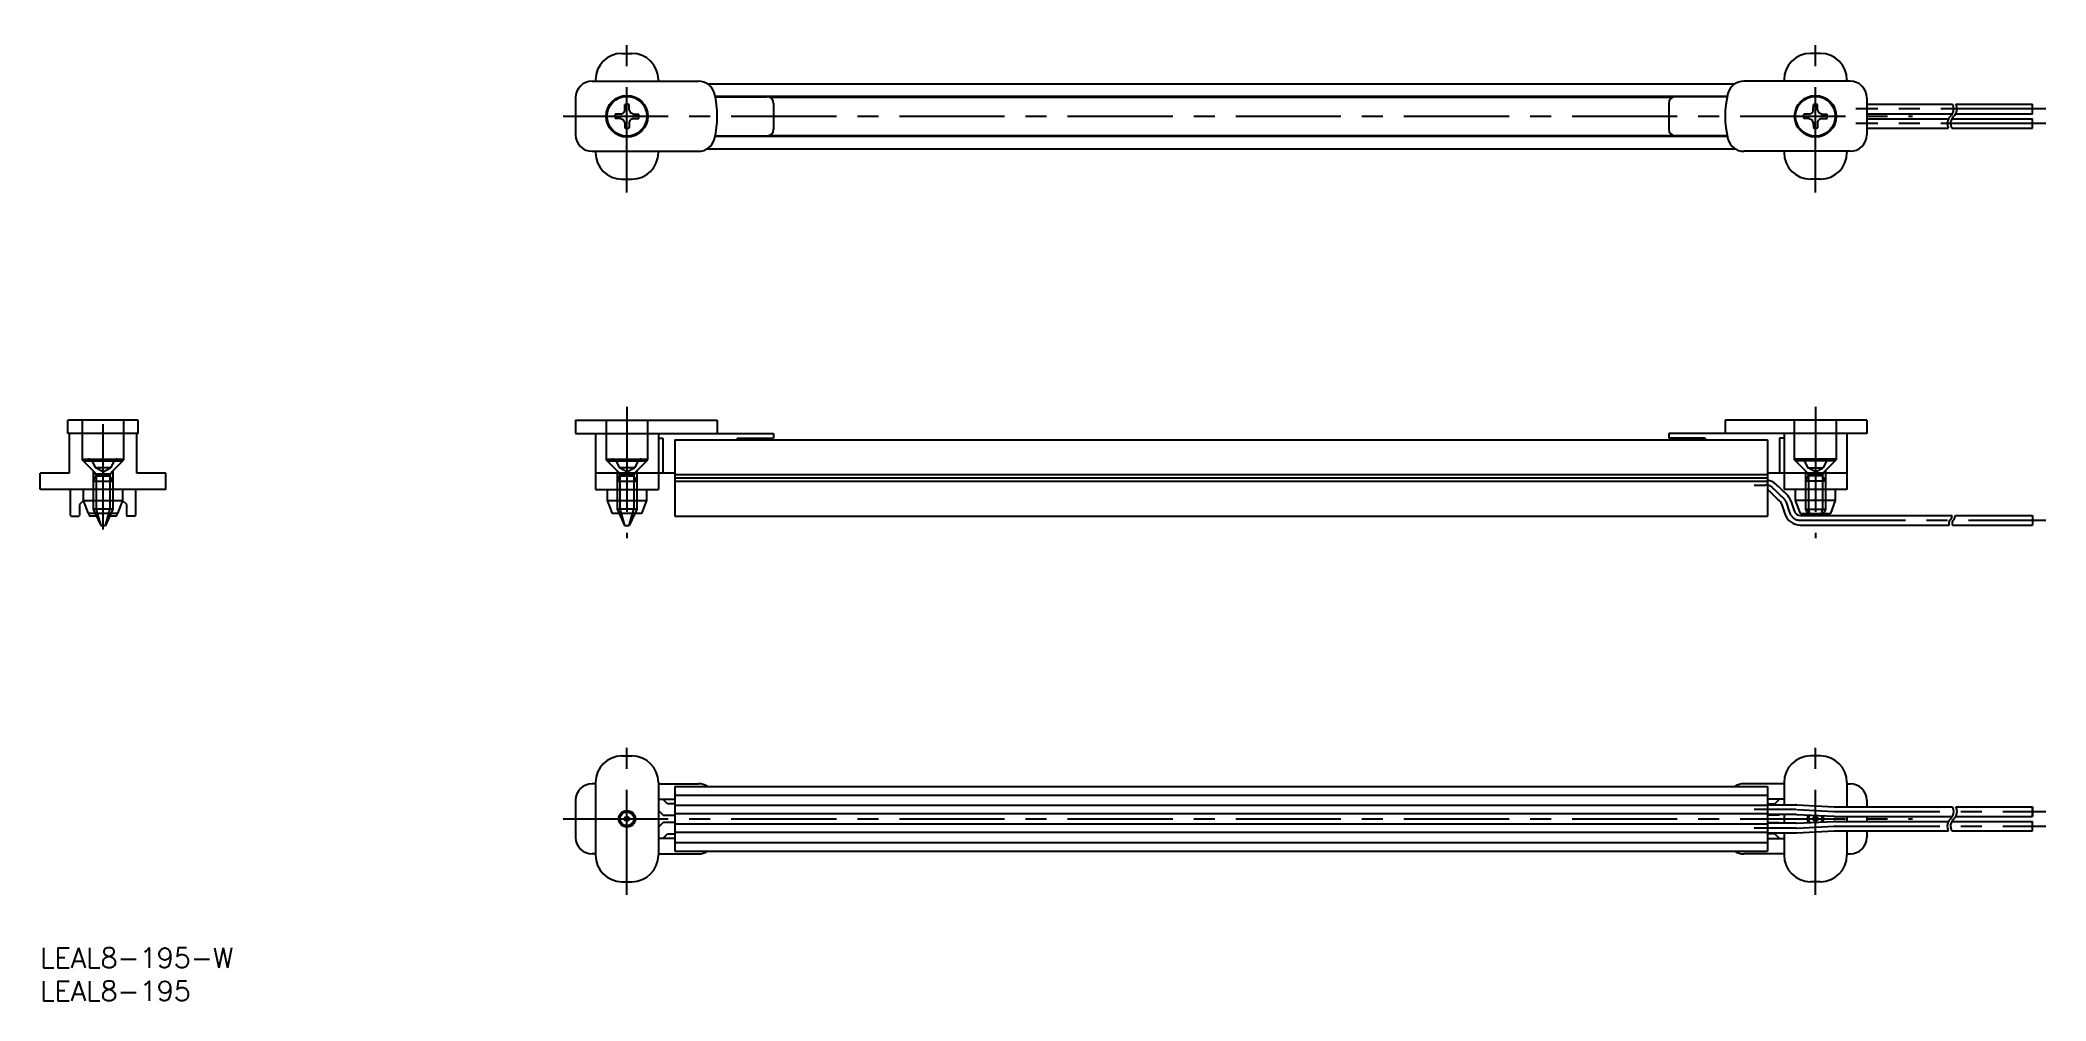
# Model space of a CAD drawing. Extents: x 0 to 303, y -8 to 137.
import ezdxf

# ---------------------------------------------------------------- set-up
doc = ezdxf.new("R2010")
doc.units = 0
doc.header["$LTSCALE"] = 0.5
doc.linetypes.add('CENTER', pattern=[50.8, 31.75, -6.35, 6.35, -6.35])
doc.linetypes.add('DASHED', pattern=[19.05, 12.7, -6.35])
for name, color, linetype in [('MSM_CENTER', 1, 'CENTER'), ('MSM_CONTINUOUS', 7, 'CONTINUOUS'), ('MSM_DASHED', 4, 'DASHED'), ('MSM_NARROW', 5, 'CONTINUOUS'), ('MSM_PART_NUMBER', 7, 'CONTINUOUS')]:
    doc.layers.add(name, color=color, linetype=linetype)
doc.styles.get("Standard").update_dxf_attribs({"font": 'txt.shx', "height": 3, "bigfont": 'bigfont.shx'})

# ---------------------------------------------------------------- blocks, each defined once
blk = doc.blocks.new('*U7')
at = {"layer": 'MSM_PART_NUMBER'}
blk.add_text('LEAL8-195-W', height=3, dxfattribs=at).set_placement((0, -3))
blk = doc.blocks.new('*U8')
at = {"layer": 'MSM_PART_NUMBER'}
blk.add_text('LEAL8-195', height=3, dxfattribs=at).set_placement((0, -8))

msp = doc.modelspace()

# ---------------------------------------------------------------- linework, layer by layer
at = {"layer": 'MSM_CENTER'}
for p, q in [((88.63, 114.13), (88.63, 137.13)), ((268.13, 114.13), (268.13, 137.13)), ((78.98, 125.63), (282.78, 125.63)), ((302.93, 126.73), (274.21, 126.73)), ((302.93, 124.53), (274.21, 124.53)), ((9.5, 63.23), (9.5, 81.73)), ((88.63, 81.73), (88.63, 61.91)), ((268.13, 81.73), (268.13, 61.91)), ((258.88, 69.92), (260.65, 69.92)), ((263.71, 67.32), (264.22, 65.79)), ((265.85, 64.61), (302.93, 64.61)), ((88.63, 8), (88.63, 31)), ((268.13, 8), (268.13, 31)), ((78.98, 19.5), (282.78, 19.5)), ((265.22, 20.9), (258.88, 20.9)), ((265.31, 20.9), (270.95, 20.6)), ((265.31, 18.1), (270.95, 18.4)), ((271.03, 20.6), (302.93, 20.6)), ((271.03, 18.4), (302.93, 18.4)), ((265.22, 18.1), (258.88, 18.1))]:
    msp.add_line(p, q, dxfattribs=at)
for centre, radius, start, end in [((260.65, 68.45), 1.48, 46.7972, 90), ((188.77, -8.09), 106.47, 45.5425, 46.7972), ((262.31, 66.85), 1.48, 18.2817, 45.5425), ((265.85, 66.33), 1.73, 198.2817, 270), ((271.03, 22.2), 1.6, 267, 270), ((271.03, 16.8), 1.6, 90, 93), ((265.22, 19.7), 1.6, 270, 273)]:
    msp.add_arc(centre, radius, start, end, dxfattribs=at)
at = {"layer": 'MSM_CONTINUOUS'}
for p, q in [((87.88, 135.13), (89.38, 135.13)), ((268.88, 135.13), (267.38, 135.13)), ((83.38, 130.93), (99.42, 130.93)), ((83.88, 131.13), (83.88, 130.93)), ((93.38, 131.13), (93.38, 130.93)), ((100.78, 130.53), (255.97, 130.53)), ((273.38, 130.93), (257.33, 130.93)), ((263.38, 131.13), (263.38, 130.93)), ((272.88, 131.13), (272.88, 130.93)), ((80.88, 128.43), (80.88, 122.83)), ((88.3, 126.56), (88.31, 127.4)), ((88.96, 126.56), (88.94, 127.4)), ((254.81, 128.63), (101.94, 128.63)), ((101.96, 128.58), (109.78, 128.58)), ((110.09, 128.53), (246.66, 128.53)), ((110.78, 127.58), (110.78, 123.68)), ((245.98, 127.58), (245.98, 123.68)), ((254.8, 128.58), (246.98, 128.58)), ((267.8, 126.56), (267.81, 127.4)), ((268.46, 126.56), (268.44, 127.4)), ((275.88, 128.43), (275.88, 122.83)), ((275.88, 127.46), (288.82, 127.46)), ((289.32, 127.46), (300.93, 127.46)), ((300.93, 126.01), (300.93, 127.46)), ((87.7, 125.96), (86.85, 125.95)), ((87.7, 125.3), (86.85, 125.31)), ((87.7, 125.96), (88.11, 126.15)), ((87.7, 125.3), (88.11, 125.11)), ((88.3, 126.56), (88.11, 126.15)), ((88.3, 124.71), (88.11, 125.11)), ((88.3, 124.71), (88.31, 123.86)), ((88.96, 124.71), (88.94, 123.86)), ((88.96, 126.56), (89.15, 126.15)), ((88.96, 124.71), (89.15, 125.11)), ((89.55, 125.96), (89.15, 126.15)), ((89.55, 125.3), (89.15, 125.11)), ((89.55, 125.96), (90.4, 125.95)), ((89.55, 125.3), (90.4, 125.31)), ((267.2, 125.96), (266.35, 125.95)), ((267.2, 125.3), (266.35, 125.31)), ((267.2, 125.96), (267.61, 126.15)), ((267.2, 125.3), (267.61, 125.11)), ((267.8, 126.56), (267.61, 126.15)), ((267.8, 124.71), (267.61, 125.11)), ((267.8, 124.71), (267.81, 123.86)), ((268.46, 124.71), (268.44, 123.86)), ((268.46, 126.56), (268.65, 126.15)), ((268.46, 124.71), (268.65, 125.11)), ((269.05, 125.96), (268.65, 126.15)), ((269.05, 125.3), (268.65, 125.11)), ((269.05, 125.96), (269.9, 125.95)), ((269.05, 125.3), (269.9, 125.31)), ((275.88, 126.01), (288.82, 126.01)), ((275.88, 125.26), (288.22, 125.26)), ((288.72, 125.26), (300.93, 125.26)), ((289.32, 126.01), (300.93, 126.01)), ((300.93, 123.81), (300.93, 125.26)), ((101.94, 122.63), (254.81, 122.63)), ((101.96, 122.68), (109.78, 122.68)), ((110.09, 122.73), (246.66, 122.73)), ((254.8, 122.68), (246.98, 122.68)), ((275.88, 123.81), (288.22, 123.81)), ((288.72, 123.81), (300.93, 123.81)), ((83.38, 120.33), (99.42, 120.33)), ((83.88, 120.33), (83.88, 120.13)), ((93.38, 120.33), (93.38, 120.13)), ((100.78, 120.73), (255.97, 120.73)), ((273.38, 120.33), (257.33, 120.33)), ((263.38, 120.33), (263.38, 120.13)), ((272.88, 120.33), (272.88, 120.13)), ((87.88, 116.13), (89.38, 116.13)), ((268.88, 116.13), (267.38, 116.13)), ((14.8, 79.73), (4.2, 79.73)), ((4.2, 77.73), (4.2, 79.73)), ((14.8, 77.73), (14.8, 79.73)), ((80.88, 79.73), (102.28, 79.73)), ((80.88, 79.73), (80.88, 77.73)), ((102.28, 79.73), (102.28, 77.73)), ((254.48, 79.73), (254.48, 77.73)), ((275.88, 79.73), (254.48, 79.73)), ((275.88, 79.73), (275.88, 77.73)), ((14.8, 77.73), (4.2, 77.73)), ((4.37, 77.73), (4.37, 71.73)), ((14.63, 71.73), (14.63, 77.73)), ((80.88, 77.73), (110.78, 77.73)), ((83.88, 77.73), (83.88, 69.23)), ((93.38, 77.73), (93.38, 69.23)), ((93.38, 76.98), (94.07, 76.98)), ((94.07, 76.98), (94.07, 71.73)), ((95.88, 76.73), (95.88, 65.23)), ((95.88, 76.73), (260.88, 76.73)), ((105.28, 76.98), (110.78, 76.98)), ((105.28, 76.98), (105.28, 76.73)), ((110.78, 77.73), (110.78, 76.98)), ((275.88, 77.73), (245.98, 77.73)), ((245.98, 77.73), (245.98, 76.98)), ((251.48, 76.98), (245.98, 76.98)), ((251.48, 76.98), (251.48, 76.73)), ((260.88, 76.73), (260.88, 65.23)), ((262.69, 76.98), (262.69, 71.73)), ((263.38, 76.98), (262.69, 76.98)), ((263.38, 77.73), (263.38, 69.23)), ((272.88, 77.73), (272.88, 69.23)), ((0, 69.23), (0, 71.73)), ((4.37, 71.73), (0, 71.73)), ((19, 71.73), (14.63, 71.73)), ((19, 69.23), (19, 71.73)), ((95.88, 71.73), (83.88, 71.73)), ((95.88, 71.5), (260.88, 71.5)), ((260.88, 70.98), (95.88, 70.98)), ((260.88, 70.46), (95.88, 70.46)), ((272.88, 71.73), (260.88, 71.73)), ((19, 69.23), (0, 69.23)), ((4.6, 65.33), (4.6, 69.23)), ((6.52, 67.56), (5.93, 66.96)), ((5.93, 66.96), (5.93, 65.33)), ((6.5, 69.23), (6.5, 67.61)), ((6.5, 67.61), (7.25, 65.63)), ((6.5, 67.61), (12.5, 67.61)), ((11.75, 65.63), (12.5, 67.61)), ((13.08, 66.96), (12.48, 67.56)), ((12.5, 67.61), (12.5, 69.23)), ((13.08, 65.33), (13.08, 66.96)), ((14.4, 69.23), (14.4, 65.33)), ((83.88, 69.23), (93.38, 69.23)), ((85.63, 69.23), (85.63, 67.61)), ((85.63, 67.61), (86.38, 65.63)), ((85.63, 67.61), (91.63, 67.61)), ((90.88, 65.63), (91.63, 67.61)), ((91.63, 67.61), (91.63, 69.23)), ((263.02, 67.09), (263.53, 65.56)), ((272.88, 69.23), (263.38, 69.23)), ((264.4, 67.54), (264.91, 66.02)), ((265.13, 67.61), (265.13, 69.23)), ((271.13, 67.61), (265.13, 67.61)), ((265.88, 65.63), (265.13, 67.61)), ((271.13, 67.61), (270.38, 65.63)), ((271.13, 69.23), (271.13, 67.61)), ((4.7, 65.23), (5.83, 65.23)), ((11.75, 65.63), (7.25, 65.63)), ((7.43, 65.33), (7.43, 65.63)), ((8.5, 65.23), (7.53, 65.23)), ((8.31, 65.63), (9.15, 63.83)), ((9.15, 63.83), (9.85, 63.83)), ((10.69, 65.63), (9.85, 63.83)), ((11.48, 65.23), (10.5, 65.23)), ((11.58, 65.63), (11.58, 65.33)), ((14.3, 65.23), (13.18, 65.23)), ((90.88, 65.63), (86.38, 65.63)), ((87.44, 65.63), (88.28, 63.83)), ((88.28, 63.83), (88.98, 63.83)), ((89.82, 65.63), (88.98, 63.83)), ((95.88, 65.23), (260.88, 65.23)), ((265.85, 65.33), (288.76, 65.33)), ((265.85, 63.88), (288.34, 63.88)), ((265.88, 65.63), (270.38, 65.63)), ((266.94, 65.63), (267.08, 65.33)), ((267.75, 63.88), (267.78, 63.83)), ((268.48, 63.83), (267.78, 63.83)), ((268.5, 63.88), (268.48, 63.83)), ((269.32, 65.63), (269.18, 65.33)), ((288.84, 63.88), (300.93, 63.88)), ((289.26, 65.33), (300.93, 65.33)), ((300.93, 65.33), (300.93, 63.88)), ((87.88, 29), (89.38, 29)), ((268.88, 29), (267.38, 29)), ((83.88, 24.8), (83.38, 24.8)), ((83.88, 25), (83.88, 14)), ((93.38, 25), (93.38, 14)), ((93.38, 24.8), (99.42, 24.8)), ((95.88, 24.4), (95.88, 14.6)), ((95.88, 24.4), (260.88, 24.4)), ((263.38, 24.8), (257.33, 24.8)), ((260.88, 24.4), (260.88, 14.6)), ((263.38, 25), (263.38, 21.63)), ((272.88, 25), (272.88, 21.32)), ((272.88, 24.8), (273.38, 24.8)), ((80.88, 22.3), (80.88, 16.7)), ((93.38, 22.45), (95.88, 22.45)), ((94.77, 21.75), (94.07, 22.45)), ((95.88, 21.75), (94.77, 21.75)), ((95.88, 23.07), (260.88, 23.07)), ((95.88, 21.57), (260.88, 21.57)), ((263.38, 22.45), (260.88, 22.45)), ((260.88, 21.75), (261.99, 21.75)), ((260.88, 21.63), (265.22, 21.63)), ((261.99, 21.75), (262.69, 22.45)), ((265.34, 21.62), (270.98, 21.33)), ((271.03, 21.32), (288.82, 21.32)), ((275.88, 22.3), (275.88, 21.32)), ((289.32, 21.32), (300.93, 21.32)), ((300.93, 21.32), (300.93, 19.87)), ((93.38, 20.78), (94.1, 20.05)), ((94.1, 18.95), (93.38, 18.22)), ((94.1, 20.05), (95.88, 20.05)), ((95.88, 18.95), (94.1, 18.95)), ((260.88, 20.25), (95.88, 20.25)), ((95.88, 18.75), (260.88, 18.75)), ((265.22, 20.18), (260.88, 20.18)), ((262.65, 20.05), (260.88, 20.05)), ((260.88, 18.95), (262.65, 18.95)), ((265.22, 18.83), (260.88, 18.83)), ((262.77, 20.18), (262.65, 20.05)), ((262.65, 18.95), (262.77, 18.83)), ((263.38, 20.18), (263.38, 18.83)), ((265.27, 20.17), (270.91, 19.88)), ((265.27, 18.83), (270.91, 19.12)), ((271.03, 19.87), (288.82, 19.87)), ((271.03, 19.12), (288.22, 19.12)), ((272.88, 19.87), (272.88, 19.12)), ((275.88, 19.87), (275.88, 19.12)), ((288.72, 19.12), (300.93, 19.12)), ((289.32, 19.87), (300.93, 19.87)), ((300.93, 20), (300.93, 21.2)), ((300.93, 17.67), (300.93, 19.12)), ((95.88, 16.55), (93.38, 16.55)), ((94.07, 16.55), (94.77, 17.25)), ((94.77, 17.25), (95.88, 17.25)), ((260.88, 17.42), (95.88, 17.42)), ((95.88, 15.92), (260.88, 15.92)), ((260.88, 17.38), (265.22, 17.38)), ((261.99, 17.25), (260.88, 17.25)), ((260.88, 16.55), (263.38, 16.55)), ((262.69, 16.55), (261.99, 17.25)), ((263.38, 17.38), (263.38, 14)), ((265.34, 17.38), (270.98, 17.67)), ((271.03, 17.67), (288.22, 17.67)), ((272.88, 17.67), (272.88, 14)), ((275.88, 17.67), (275.88, 16.7)), ((288.72, 17.67), (300.93, 17.67)), ((83.88, 14.2), (83.38, 14.2)), ((93.38, 14.2), (99.42, 14.2)), ((95.88, 14.6), (260.88, 14.6)), ((263.38, 14.2), (257.33, 14.2)), ((272.88, 14.2), (273.38, 14.2)), ((87.88, 10), (89.38, 10)), ((268.88, 10), (267.38, 10))]:
    msp.add_line(p, q, dxfattribs=at)
for centre, radius in [((88.63, 125.63), 3.15), ((88.63, 125.63), 3), ((268.13, 125.63), 3.15), ((268.13, 125.63), 3), ((88.63, 19.5), 1.25), ((88.63, 19.5), 0.35), ((268.13, 19.5), 0.35)]:
    msp.add_circle(centre, radius, dxfattribs=at)
for centre, radius, start, end in [((87.88, 131.13), 4, 90, 180), ((89.38, 131.13), 4, 0, 90), ((267.38, 131.13), 4, 90, 180), ((268.88, 131.13), 4, 0, 90), ((83.38, 128.43), 2.5, 90, 180), ((99.42, 128.43), 2.5, 14.4118, 90), ((257.33, 128.43), 2.5, 90, 165.5882), ((273.38, 128.43), 2.5, 0, 90), ((88.63, 125.63), 1.8, 79.8876, 100.1124), ((88.53, 125.63), 13.75, 345.5882, 14.4118), ((109.78, 127.58), 1, 0, 90), ((246.98, 127.58), 1, 90, 180), ((268.23, 125.63), 13.75, 165.5882, 194.4118), ((268.13, 125.63), 1.8, 79.8876, 100.1124), ((88.63, 125.63), 1.8, 169.8876, 190.1124), ((88.63, 125.63), 1.8, 349.8876, 10.1124), ((268.13, 125.63), 1.8, 169.8876, 190.1124), ((268.13, 125.63), 1.8, 349.8876, 10.1124), ((83.38, 122.83), 2.5, 180, 270), ((88.63, 125.63), 1.8, 259.8876, 280.1124), ((99.42, 122.83), 2.5, 270, 345.5882), ((109.78, 123.68), 1, 270, 0), ((246.98, 123.68), 1, 180, 270), ((257.33, 122.83), 2.5, 194.4118, 270), ((268.13, 125.63), 1.8, 259.8876, 280.1124), ((273.38, 122.83), 2.5, 270, 0), ((87.88, 120.13), 4, 180, 270), ((89.38, 120.13), 4, 270, 0), ((267.38, 120.13), 4, 180, 270), ((268.88, 120.13), 4, 270, 0), ((260.65, 68.45), 2.2, 46.7972, 84.192), ((188.77, -8.09), 107.2, 45.5425, 46.7972), ((260.65, 68.45), 0.75, 46.7972, 72.7323), ((188.77, -8.09), 105.75, 45.5425, 46.7972), ((262.31, 66.85), 0.75, 18.2817, 45.5425), ((262.31, 66.85), 2.2, 18.2817, 45.5425), ((4.7, 65.33), 0.1, 180, 270), ((5.83, 65.33), 0.1, 270, 0), ((7.53, 65.33), 0.1, 180, 270), ((11.48, 65.33), 0.1, 270, 0), ((13.18, 65.33), 0.1, 180, 270), ((14.3, 65.33), 0.1, 270, 0), ((265.85, 66.33), 2.45, 198.2817, 270), ((265.85, 66.33), 1, 198.2817, 270), ((87.88, 25), 4, 90, 180), ((89.38, 25), 4, 0, 90), ((267.38, 25), 4, 90, 180), ((268.88, 25), 4, 360, 90), ((83.38, 22.3), 2.5, 90, 180), ((99.42, 22.3), 2.5, 57.1401, 90), ((257.33, 22.3), 2.5, 90, 122.8599), ((273.38, 22.3), 2.5, 0, 90), ((265.22, 19.3), 2.32, 86.9999, 89.9999), ((271.03, 22.2), 0.875, 266.9999, 269.9999), ((265.22, 19.3), 0.875, 86.9999, 89.9999), ((265.22, 19.7), 0.875, 270, 273), ((268.13, 19.5), 1.25, 152.2503, 207.7495), ((268.13, 19.5), 1.25, 338.2505, 21.7495), ((271.03, 22.2), 2.32, 266.9999, 269.9999), ((271.03, 16.8), 2.33, 90, 93), ((83.38, 16.7), 2.5, 180, 270), ((265.22, 19.7), 2.33, 270, 273), ((271.03, 16.8), 0.875, 90, 93), ((273.38, 16.7), 2.5, 270, 0), ((87.88, 14), 4, 180, 270), ((89.38, 14), 4, 270, 0), ((99.42, 16.7), 2.5, 270, 302.8599), ((257.33, 16.7), 2.5, 237.1401, 270), ((267.38, 14), 4, 180, 270), ((268.88, 14), 4, 270, 360)]:
    msp.add_arc(centre, radius, start, end, dxfattribs=at)
at = {"layer": 'MSM_DASHED'}
for p, q in [((6.35, 79.73), (6.35, 73.73)), ((12.65, 73.73), (12.65, 79.73)), ((85.48, 79.73), (85.48, 73.73)), ((91.78, 73.73), (91.78, 79.73)), ((264.98, 73.73), (264.98, 79.73)), ((271.28, 79.73), (271.28, 73.73)), ((6.35, 73.73), (12.65, 73.73)), ((8.22, 71.86), (6.35, 73.73)), ((6.5, 73.83), (12.5, 73.83)), ((6.5, 73.83), (6.5, 73.58)), ((6.5, 73.58), (12.5, 73.58)), ((7.87, 73.5), (8.35, 72.51)), ((11.13, 73.5), (10.64, 72.51)), ((10.78, 71.86), (12.65, 73.73)), ((12.5, 73.58), (12.5, 73.83)), ((85.48, 73.73), (91.78, 73.73)), ((87.34, 71.86), (85.48, 73.73)), ((85.63, 73.83), (91.63, 73.83)), ((85.63, 73.83), (85.63, 73.58)), ((85.63, 73.58), (91.63, 73.58)), ((86.99, 73.5), (87.48, 72.51)), ((90.26, 73.5), (89.77, 72.51)), ((89.91, 71.86), (91.78, 73.73)), ((91.63, 73.58), (91.63, 73.83)), ((271.28, 73.73), (264.98, 73.73)), ((266.84, 71.86), (264.98, 73.73)), ((271.13, 73.83), (265.13, 73.83)), ((265.13, 73.58), (265.13, 73.83)), ((271.13, 73.58), (265.13, 73.58)), ((266.49, 73.5), (266.98, 72.51)), ((269.76, 73.5), (269.27, 72.51)), ((269.41, 71.86), (271.28, 73.73)), ((271.13, 73.83), (271.13, 73.58)), ((8, 72.08), (8, 66.3)), ((8, 70.52), (8.45, 71.3)), ((8, 70.52), (11, 70.52)), ((10.64, 72.51), (8.35, 72.51)), ((9.5, 71.9), (8.35, 72.51)), ((8.45, 71.63), (10.55, 71.63)), ((8.45, 71.3), (10.55, 71.3)), ((8.45, 71.3), (8.45, 66.3)), ((9.5, 71.9), (10.64, 72.51)), ((11, 70.52), (10.55, 71.3)), ((10.55, 71.3), (10.55, 66.3)), ((11, 72.08), (11, 66.3)), ((87.13, 72.08), (87.13, 66.3)), ((87.13, 70.52), (87.58, 71.3)), ((87.13, 70.52), (90.13, 70.52)), ((88.63, 71.9), (87.48, 72.51)), ((89.77, 72.51), (87.48, 72.51)), ((87.58, 71.63), (89.68, 71.63)), ((87.58, 71.3), (89.68, 71.3)), ((87.58, 71.3), (87.58, 66.3)), ((88.63, 71.9), (89.77, 72.51)), ((90.13, 70.52), (89.68, 71.3)), ((89.68, 71.3), (89.68, 66.3)), ((90.13, 72.08), (90.13, 66.3)), ((266.63, 72.08), (266.63, 66.3)), ((266.63, 70.52), (267.08, 71.3)), ((269.63, 70.52), (266.63, 70.52)), ((268.13, 71.9), (266.98, 72.51)), ((266.98, 72.51), (269.27, 72.51)), ((269.18, 71.63), (267.08, 71.63)), ((269.18, 71.3), (267.08, 71.3)), ((267.08, 71.3), (267.08, 66.3)), ((268.13, 71.9), (269.27, 72.51)), ((269.63, 70.52), (269.18, 71.3)), ((269.18, 71.3), (269.18, 66.3)), ((269.63, 72.08), (269.63, 66.3)), ((11, 66.3), (8, 66.3)), ((8, 66.3), (8.31, 65.63)), ((8.25, 65.76), (8.25, 65.63)), ((8.45, 66.3), (8.64, 65.63)), ((10.36, 65.63), (10.55, 66.3)), ((11, 66.3), (10.69, 65.63)), ((10.75, 65.63), (10.75, 65.76)), ((90.13, 66.3), (87.13, 66.3)), ((87.13, 66.3), (87.44, 65.63)), ((87.38, 65.76), (87.38, 65.63)), ((87.58, 66.3), (87.77, 65.63)), ((89.49, 65.63), (89.68, 66.3)), ((90.13, 66.3), (89.82, 65.63)), ((89.88, 65.63), (89.88, 65.76)), ((266.63, 66.3), (269.63, 66.3)), ((266.63, 66.3), (266.94, 65.63)), ((266.88, 65.63), (266.88, 65.76)), ((267.27, 65.63), (267.08, 66.3)), ((269.18, 66.3), (268.99, 65.63)), ((269.63, 66.3), (269.32, 65.63)), ((269.38, 65.76), (269.38, 65.63))]:
    msp.add_line(p, q, dxfattribs=at)
for centre, radius, start, end in [((7.33, 73.23), 0.6, 26.3, 90), ((11.67, 73.23), 0.6, 90, 153.7), ((86.45, 73.23), 0.6, 26.3, 90), ((90.8, 73.23), 0.6, 90, 153.7), ((265.95, 73.23), 0.6, 26.3, 90), ((270.3, 73.23), 0.6, 90, 153.7), ((7.65, 71.3), 0.8, 0, 45), ((11.35, 71.3), 0.8, 135, 180), ((86.78, 71.3), 0.8, 0, 45), ((90.48, 71.3), 0.8, 135, 180), ((266.28, 71.3), 0.8, 0, 45), ((269.98, 71.3), 0.8, 135, 180)]:
    msp.add_arc(centre, radius, start, end, dxfattribs=at)
at = {"layer": 'MSM_NARROW'}
for p, q in [((8.64, 65.63), (9.15, 63.83)), ((9.85, 63.83), (10.36, 65.63)), ((87.77, 65.63), (88.28, 63.83)), ((88.98, 63.83), (89.49, 65.63)), ((267.27, 65.63), (267.35, 65.33)), ((267.76, 63.88), (267.78, 63.83)), ((268.49, 63.88), (268.48, 63.83)), ((268.99, 65.63), (268.9, 65.33))]:
    msp.add_line(p, q, dxfattribs=at)
msp.add_circle((88.63, 19.5), 1.05, dxfattribs=at)
for centre, radius, start, end in [((287.53, 126.73), 1.48, 311.9692, 29.343), ((288.03, 126.73), 1.48, 311.9692, 29.343), ((289.51, 124.53), 1.48, 131.9692, 209.343), ((290.01, 124.53), 1.48, 131.9692, 209.343), ((289.01, 64.18), 0.739, 131.8755, 203.9628), ((288.02, 65.28), 0.739, 311.8755, 3.8814), ((289.51, 64.18), 0.739, 131.8755, 203.9628), ((288.52, 65.28), 0.739, 311.8755, 3.8814), ((287.53, 20.6), 1.48, 311.9692, 29.3415), ((288.03, 20.6), 1.48, 311.9692, 29.3415), ((268.13, 19.5), 1.05, 147.1059, 212.8939), ((268.13, 19.5), 1.05, 333.1061, 26.8939), ((289.51, 18.4), 1.48, 131.9692, 209.343), ((290.01, 18.4), 1.48, 131.9692, 209.343)]:
    msp.add_arc(centre, radius, start, end, dxfattribs=at)

# ---------------------------------------------------------------- block references
at = {"layer": 'MSM_CONTINUOUS'}
for name in ['*U7', '*U8']:
    msp.add_blockref(name, (0, 0), dxfattribs=at)

doc.saveas('drawing.dxf')
